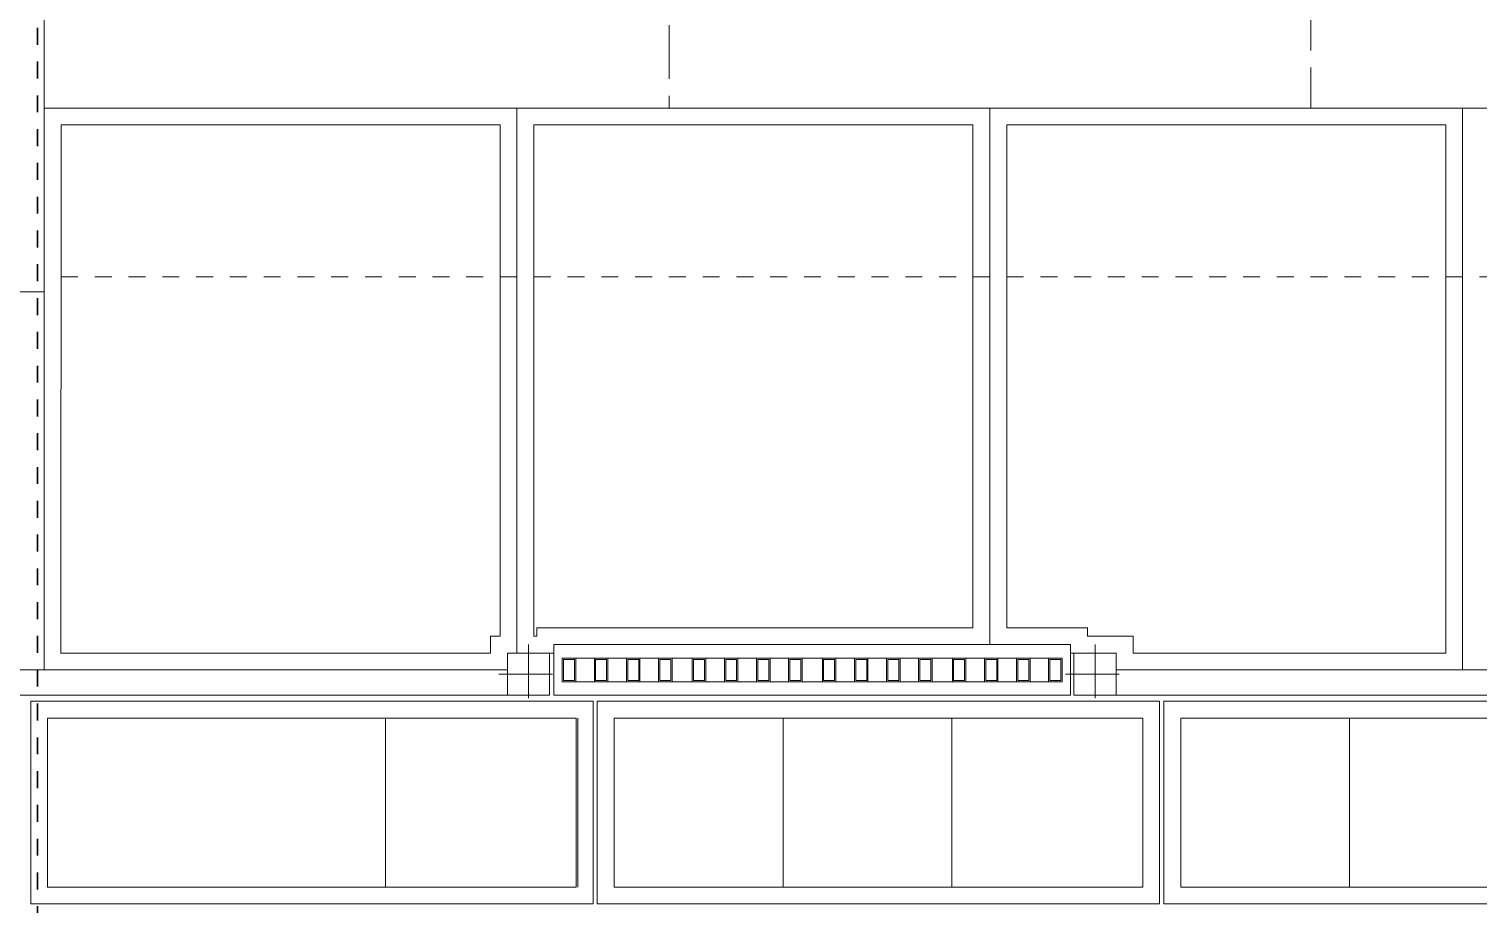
# Model space of a CAD drawing. Header units: metres. Extents: x 349703 to 349913, y 9282546 to 9282694.
# Drawn here: x 349774.07 to 349782.65, y 9282601.76 to 9282606.93 of the extents above; entities that cross this region are included whole.
import ezdxf

# ---------------------------------------------------------------- set-up
doc = ezdxf.new("R2010")
doc.units = ezdxf.units.M
doc.header["$LTSCALE"] = 0.25
for name, pattern in [('01 nivel$0$HIDDEN2', [0.1875, 0.125, -0.0625]), ('B. SUM 2$0$HIDDEN', [0.375, 0.25, -0.125]), ('DASHDOT', [3.556, 2.54, -0.508, 0, -0.508]), ('DASHED2', [0.762, 0.635, -0.127]), ('EJE', [20, 15, -2.5, 0, -2.5])]:
    doc.linetypes.add(name, pattern=pattern)
doc.layers.add('ARQ-FONDO', color=253, linetype='CONTINUOUS', lineweight=9)
doc.layers.add('CUNETAS-RED', color=5, linetype='CONTINUOUS', lineweight=18)

# ---------------------------------------------------------------- blocks, each defined once
blk = doc.blocks.new('POLIDEPORTIVO')
at = {"layer": 'ARQ-FONDO', "linetype": 'DASHED2', "lineweight": 0, "ltscale": 2}
for p, q in [((374608.3246, 9249279.8963), (374608.3246, 9249278.5713)), ((374612.1246, 9249279.6463), (374612.1246, 9249278.5713))]:
    blk.add_line(p, q, dxfattribs=at)
at = {"layer": 'ARQ-FONDO', "lineweight": 0}
for p, q in [((374604.6226, 9249279.5713), (374604.6226, 9249278.5713)), ((374604.6226, 9249278.5713), (374627.9726, 9249278.5713))]:
    blk.add_line(p, q, dxfattribs=at)
blk = doc.blocks.new('CP.01')
at = {"layer": 'ARQ-FONDO'}
for p, q in [((347640.9498, 9281812.6279), (347641.0598, 9281812.6279)), ((347641.1398, 9281812.6279), (347641.2498, 9281812.6279)), ((347641.3298, 9281812.6279), (347641.4398, 9281812.6279)), ((347641.5198, 9281812.6279), (347641.6398, 9281812.6279)), ((347641.7198, 9281812.6279), (347641.8298, 9281812.6279)), ((347641.9098, 9281812.6279), (347642.0198, 9281812.6279)), ((347642.0998, 9281812.6279), (347642.2098, 9281812.6279)), ((347642.2898, 9281812.6279), (347642.4098, 9281812.6279)), ((347642.4898, 9281812.6279), (347642.5998, 9281812.6279)), ((347642.6798, 9281812.6279), (347642.7898, 9281812.6279)), ((347642.8698, 9281812.6279), (347642.9798, 9281812.6279)), ((347643.0598, 9281812.6279), (347643.1798, 9281812.6279)), ((347643.2598, 9281812.6279), (347643.3698, 9281812.6279)), ((347643.4498, 9281812.6279), (347643.5598, 9281812.6279)), ((347643.6398, 9281812.6279), (347643.7498, 9281812.6279)), ((347643.6947, 9281812.6279), (347643.7498, 9281812.6279)), ((347640.9498, 9281812.4879), (347641.0598, 9281812.4879)), ((347641.1398, 9281812.4879), (347641.2498, 9281812.4879)), ((347641.3298, 9281812.4879), (347641.4398, 9281812.4879)), ((347641.5198, 9281812.4879), (347641.6398, 9281812.4879)), ((347641.7198, 9281812.4879), (347641.8298, 9281812.4879)), ((347641.9098, 9281812.4879), (347642.0198, 9281812.4879)), ((347642.0998, 9281812.4879), (347642.2098, 9281812.4879)), ((347642.2898, 9281812.4879), (347642.4098, 9281812.4879)), ((347642.4898, 9281812.4879), (347642.5998, 9281812.4879)), ((347642.6798, 9281812.4879), (347642.7898, 9281812.4879)), ((347642.8698, 9281812.4879), (347642.9798, 9281812.4879)), ((347643.0598, 9281812.4879), (347643.1798, 9281812.4879)), ((347643.2598, 9281812.4879), (347643.3698, 9281812.4879)), ((347643.4498, 9281812.4879), (347643.5598, 9281812.4879)), ((347643.6398, 9281812.4879), (347643.7498, 9281812.4879)), ((347643.6947, 9281812.4879), (347643.7498, 9281812.4879))]:
    blk.add_line(p, q, dxfattribs=at)
blk.add_lwpolyline([(347643.8798, 9281812.4079), (347640.8198, 9281812.4079), (347640.8198, 9281812.7079), (347643.8798, 9281812.7079)], close=True, dxfattribs=at)
at = {"layer": 'ARQ-FONDO', "linetype": 'EJE'}
for points in [[(347640.8698, 9281812.4879), (347640.8698, 9281812.6279), (347640.9498, 9281812.6279), (347640.9498, 9281812.4879)], [(347640.8773, 9281812.4954), (347640.8773, 9281812.6204), (347640.9423, 9281812.6204), (347640.9423, 9281812.4954)], [(347641.0598, 9281812.4879), (347641.0598, 9281812.6279), (347641.1398, 9281812.6279), (347641.1398, 9281812.4879)], [(347641.0673, 9281812.4954), (347641.0673, 9281812.6204), (347641.1323, 9281812.6204), (347641.1323, 9281812.4954)], [(347641.2498, 9281812.4879), (347641.2498, 9281812.6279), (347641.3298, 9281812.6279), (347641.3298, 9281812.4879)], [(347641.2573, 9281812.4954), (347641.2573, 9281812.6204), (347641.3223, 9281812.6204), (347641.3223, 9281812.4954)], [(347641.4398, 9281812.4879), (347641.4398, 9281812.6279), (347641.5198, 9281812.6279), (347641.5198, 9281812.4879)], [(347641.4473, 9281812.4954), (347641.4473, 9281812.6204), (347641.5123, 9281812.6204), (347641.5123, 9281812.4954)], [(347641.6398, 9281812.4879), (347641.6398, 9281812.6279), (347641.7198, 9281812.6279), (347641.7198, 9281812.4879)], [(347641.6473, 9281812.4954), (347641.6473, 9281812.6204), (347641.7123, 9281812.6204), (347641.7123, 9281812.4954)], [(347641.8298, 9281812.4879), (347641.8298, 9281812.6279), (347641.9098, 9281812.6279), (347641.9098, 9281812.4879)], [(347641.8373, 9281812.4954), (347641.8373, 9281812.6204), (347641.9023, 9281812.6204), (347641.9023, 9281812.4954)], [(347642.0198, 9281812.4879), (347642.0198, 9281812.6279), (347642.0998, 9281812.6279), (347642.0998, 9281812.4879)], [(347642.0273, 9281812.4954), (347642.0273, 9281812.6204), (347642.0923, 9281812.6204), (347642.0923, 9281812.4954)], [(347642.2098, 9281812.4879), (347642.2098, 9281812.6279), (347642.2898, 9281812.6279), (347642.2898, 9281812.4879)], [(347642.2173, 9281812.4954), (347642.2173, 9281812.6204), (347642.2823, 9281812.6204), (347642.2823, 9281812.4954)], [(347642.4098, 9281812.4879), (347642.4098, 9281812.6279), (347642.4898, 9281812.6279), (347642.4898, 9281812.4879)], [(347642.4173, 9281812.4954), (347642.4173, 9281812.6204), (347642.4823, 9281812.6204), (347642.4823, 9281812.4954)], [(347642.5998, 9281812.4879), (347642.5998, 9281812.6279), (347642.6798, 9281812.6279), (347642.6798, 9281812.4879)], [(347642.6073, 9281812.4954), (347642.6073, 9281812.6204), (347642.6723, 9281812.6204), (347642.6723, 9281812.4954)], [(347642.7898, 9281812.4879), (347642.7898, 9281812.6279), (347642.8698, 9281812.6279), (347642.8698, 9281812.4879)], [(347642.7973, 9281812.4954), (347642.7973, 9281812.6204), (347642.8623, 9281812.6204), (347642.8623, 9281812.4954)], [(347642.9798, 9281812.4879), (347642.9798, 9281812.6279), (347643.0598, 9281812.6279), (347643.0598, 9281812.4879)], [(347642.9873, 9281812.4954), (347642.9873, 9281812.6204), (347643.0523, 9281812.6204), (347643.0523, 9281812.4954)], [(347643.1798, 9281812.4879), (347643.1798, 9281812.6279), (347643.2598, 9281812.6279), (347643.2598, 9281812.4879)], [(347643.1873, 9281812.4954), (347643.1873, 9281812.6204), (347643.2523, 9281812.6204), (347643.2523, 9281812.4954)], [(347643.3698, 9281812.4879), (347643.3698, 9281812.6279), (347643.4498, 9281812.6279), (347643.4498, 9281812.4879)], [(347643.3773, 9281812.4954), (347643.3773, 9281812.6204), (347643.4423, 9281812.6204), (347643.4423, 9281812.4954)], [(347643.5598, 9281812.4879), (347643.5598, 9281812.6279), (347643.6398, 9281812.6279), (347643.6398, 9281812.4879)], [(347643.5673, 9281812.4954), (347643.5673, 9281812.6204), (347643.6323, 9281812.6204), (347643.6323, 9281812.4954)], [(347643.7498, 9281812.4879), (347643.7498, 9281812.6279), (347643.8298, 9281812.6279), (347643.8298, 9281812.4879)], [(347643.7498, 9281812.4879), (347643.7498, 9281812.6279), (347643.8298, 9281812.6279), (347643.8298, 9281812.4879)], [(347643.7573, 9281812.4954), (347643.7573, 9281812.6204), (347643.8223, 9281812.6204), (347643.8223, 9281812.4954)]]:
    blk.add_lwpolyline(points, close=True, dxfattribs=at)
blk = doc.blocks.new('CP.2.1')
at = {"layer": 'ARQ-FONDO', "linetype": 'DASHDOT', "ltscale": 0.5}
for p, q in [((347518.4944, 9281810.2139), (347518.4944, 9281810.5639)), ((347521.9444, 9281810.2139), (347521.9444, 9281810.5639)), ((347518.6694, 9281810.3889), (347518.3194, 9281810.3889)), ((347522.1194, 9281810.3889), (347521.7694, 9281810.3889))]:
    blk.add_line(p, q, dxfattribs=at)
at = {"layer": 'ARQ-FONDO'}
for points in [[(347518.6194, 9281810.5139), (347518.3694, 9281810.5139), (347518.3694, 9281810.2639), (347518.6194, 9281810.2639)], [(347518.3694, 9281810.5139), (347518.3694, 9281810.2639), (347518.6194, 9281810.2639), (347518.6194, 9281810.3639), (347521.8194, 9281810.3639), (347521.8194, 9281810.2639), (347522.0694, 9281810.2639), (347522.0694, 9281810.5139)], [(347522.0694, 9281810.5139), (347521.8194, 9281810.5139), (347521.8194, 9281810.2639), (347522.0694, 9281810.2639)]]:
    blk.add_lwpolyline(points, close=True, dxfattribs=at)
blk = doc.blocks.new('CERCO PERIMETRICO')
at = {"layer": 'ARQ-FONDO'}
for name, p, rotation in [('CP.2.1', (697618.7864, 18564413.5057, 210.1358), 180.0000001941535), ('CP.01', (697744.3302, 18564415.6994, 210.1358), 180.0000001419629), ('CP.2.1', (697625.5914, 18564413.5057, 210.1358), 180.0000001941535)]:
    blk.add_blockref(name, p, dxfattribs=dict(at, rotation=rotation))
blk = doc.blocks.new('67')
at = {"layer": 'ARQ-FONDO', "flags": 128}
for points in [[(349446.6839, 9282641.1169), (349448.5105, 9282641.1169), (349448.5105, 9282603.1406), (349448.054, 9282603.1406), (349448.054, 9282603.2406), (349447.8216, 9282603.2406), (349447.8216, 9282622.86), (349446.6844, 9282622.86), (349446.6844, 9282641.1169)], [(349448.5105, 9282605.38), (349447.8216, 9282605.38)]]:
    blk.add_lwpolyline(points, dxfattribs=at)
blk = doc.blocks.new('DWD')
at = {"layer": 'ARQ-FONDO'}
for p, q in [((349928.274, 9282606.4669), (349952.2646, 9282606.4669)), ((349928.274, 9282603.1406), (349928.2746, 9282606.4669)), ((349934.3531, 9282603.2906), (349931.2931, 9282603.2906)), ((349931.2931, 9282603.2906), (349931.2931, 9282603.2403)), ((349934.3531, 9282603.2406), (349934.3531, 9282603.2906)), ((349931.2931, 9282603.2403), (349931.0181, 9282603.2403)), ((349931.0181, 9282603.2403), (349931.0181, 9282603.1406)), ((349934.6231, 9282603.2406), (349934.3531, 9282603.2406)), ((349934.6231, 9282603.1406), (349934.6231, 9282603.2406)), ((349931.0181, 9282603.1406), (349928.274, 9282603.1406)), ((349937.8231, 9282603.1406), (349934.6231, 9282603.1406))]:
    blk.add_line(p, q, dxfattribs=at)
at = {"layer": 'ARQ-FONDO', "flags": 128}
for points in [[(349931.0746, 9282603.2403), (349931.0746, 9282606.4669)], [(349933.8746, 9282603.2906), (349933.8746, 9282606.4669)], [(349936.6746, 9282603.1406), (349936.6746, 9282606.4669)]]:
    blk.add_lwpolyline(points, dxfattribs=at)
for points in [[(349928.3746, 9282606.3669), (349930.9746, 9282606.3669), (349930.9746, 9282603.3403), (349930.9181, 9282603.3403), (349930.9181, 9282603.2406), (349928.374, 9282603.2411)], [(349931.1746, 9282606.3669), (349933.7746, 9282606.3669), (349933.7746, 9282603.3906), (349931.1931, 9282603.3906), (349931.1931, 9282603.3403), (349931.1746, 9282603.3403)], [(349933.9746, 9282606.3669), (349936.5746, 9282606.3669), (349936.5746, 9282603.2406), (349934.7231, 9282603.2406), (349934.7231, 9282603.3406), (349934.4531, 9282603.3406), (349934.4531, 9282603.3906), (349933.9746, 9282603.3906)]]:
    blk.add_lwpolyline(points, close=True, dxfattribs=at)
blk = doc.blocks.new('drenaje')
at = {"layer": 'CUNETAS-RED', "linetype": '01 nivel$0$HIDDEN2', "lineweight": 30}
blk.add_line((55.9649, -34.3959), (55.9648, -90.3365), dxfattribs=at)

msp = doc.modelspace()

# ---------------------------------------------------------------- linework, layer by layer
at = {"layer": 'ARQ-FONDO'}
for p, q in [((349776.1812, 9282602.8556), (349776.1812, 9282601.8556)), ((349777.3212, 9282602.8556), (349777.3212, 9282601.8556)), ((349778.5362, 9282602.8555), (349778.5362, 9282601.8555)), ((349779.5362, 9282602.8555), (349779.5362, 9282601.8555)), ((349781.8912, 9282602.8556), (349781.8912, 9282601.8556))]:
    msp.add_line(p, q, dxfattribs=at)
at = {"layer": 'ARQ-FONDO', "linetype": 'B. SUM 2$0$HIDDEN', "flags": 128}
msp.add_lwpolyline([(349774.1606, 9282605.4669), (349774.1606, 9282642.1169), (349797.5106, 9282642.1169), (349797.5106, 9282605.4669)], close=True, dxfattribs=at)
at = {"layer": 'ARQ-FONDO', "lineweight": 0}
for points in [[(349774.0812, 9282601.7556), (349777.4112, 9282601.7556), (349777.4112, 9282602.9556), (349774.0812, 9282602.9556)], [(349777.4362, 9282601.7555), (349780.7662, 9282601.7555), (349780.7662, 9282602.9555), (349777.4362, 9282602.9555)], [(349780.7912, 9282601.7556), (349784.1212, 9282601.7556), (349784.1212, 9282602.9556), (349780.7912, 9282602.9556)]]:
    msp.add_lwpolyline(points, close=True, dxfattribs=at)
at = {"layer": 'ARQ-FONDO'}
for points in [[(349774.1812, 9282601.8556), (349777.3112, 9282601.8556), (349777.3112, 9282602.8556), (349774.1812, 9282602.8556)], [(349777.5362, 9282601.8555), (349780.6662, 9282601.8555), (349780.6662, 9282602.8555), (349777.5362, 9282602.8555)], [(349780.8912, 9282601.8556), (349784.0212, 9282601.8556), (349784.0212, 9282602.8556), (349780.8912, 9282602.8556)]]:
    msp.add_lwpolyline(points, close=True, dxfattribs=at)

# ---------------------------------------------------------------- block references
for name, p in [('CERCO PERIMETRICO', (-323.2944, 0, -210.1358)), ('67', (325.6495, 0)), ('DWD', (-154.114, 0))]:
    msp.add_blockref(name, p, dxfattribs=at)
at = {"layer": 'ARQ-FONDO', "lineweight": 30}
msp.add_blockref('POLIDEPORTIVO', (-24830.462, 33327.8957), dxfattribs=at)
at = {"layer": 'CUNETAS-RED', "lineweight": 30}
msp.add_blockref('drenaje', (349718.1559, 9282675.5378), dxfattribs=at)

doc.saveas('drawing.dxf')
